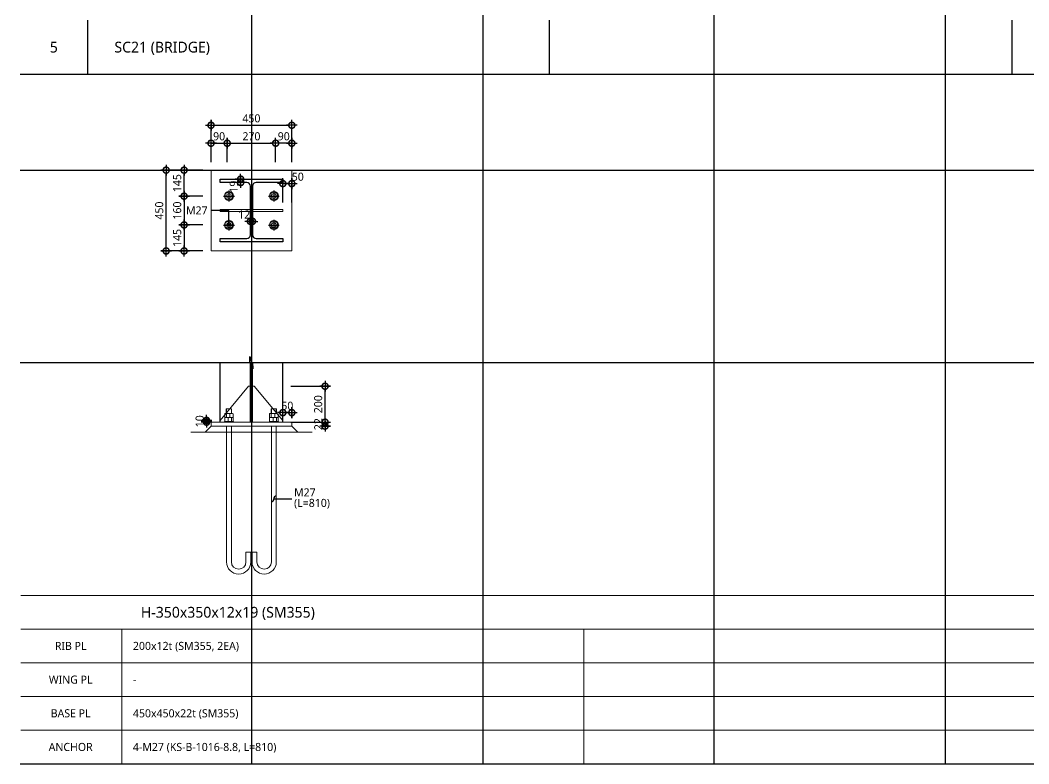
# Model space of a CAD drawing. Extents: x 697 to 24790, y 315 to 8595.
# Drawn here: x 13312 to 18931, y 315 to 4455 of the extents above; entities that cross this region are included whole.
import ezdxf
from ezdxf.enums import TextEntityAlignment as Align
from ezdxf.lldxf.tags import DXFTag

# ---------------------------------------------------------------- set-up
doc = ezdxf.new("R2010")
doc.units = 0
doc.header["$LTSCALE"] = 30
doc.layers.get('DEFPOINTS').update_dxf_attribs({"color": 137})
for name, color, linetype, lineweight in [('Anchor Bolt', 4, 'Continuous', 0), ('Anchor Bolt(Hidden)', 8, 'DASHED0', 0), ('BasePlate', 2, 'Continuous', 0), ('Concrete', 8, 'Continuous', 0), ('Pedestal', 7, 'Continuous', 0), ('Plate', 3, 'Continuous', 0), ('Table(Etc)', 8, 'Continuous', 0), ('Table(Sub)', 7, 'Continuous', 0)]:
    doc.layers.add(name, color=color, linetype=linetype, lineweight=lineweight)
for name, color, linetype in [('Anchor Bolt-Center', 16, 'DASHDOTDOT0'), ('DIM', 7, 'Continuous'), ('STEEL', 4, 'Continuous'), ('SYM', 6, 'Continuous'), ('SYM-LEAD', 6, 'Continuous'), ('TABLE', 7, 'Continuous'), ('TEXT', 3, 'Continuous')]:
    doc.layers.add(name, color=color, linetype=linetype)
doc.styles.add('S1', font='malgun.ttf')
doc.styles.add('스타일1', font='malgun.ttf')
tags = doc.linetypes.add('DASHDOTDOT0', pattern=[1, 0.3, -0.23, 0, -0.24, 0, -0.23]).pattern_tags.tags
tags[14:15] = [DXFTag(74, 4), DXFTag(75, 0), DXFTag(340, '0'), DXFTag(46, 0.0), DXFTag(50, 0.0), DXFTag(44, 0.0), DXFTag(45, 0.0)]
tags[12:13] = [DXFTag(74, 4), DXFTag(75, 0), DXFTag(340, '0'), DXFTag(46, 0.0), DXFTag(50, 0.0), DXFTag(44, 0.0), DXFTag(45, 0.0)]
tags[10:11] = [DXFTag(74, 4), DXFTag(75, 0), DXFTag(340, '0'), DXFTag(46, 0.0), DXFTag(50, 0.0), DXFTag(44, 0.0), DXFTag(45, 0.0)]
tags[8:9] = [DXFTag(74, 4), DXFTag(75, 0), DXFTag(340, '0'), DXFTag(46, 0.0), DXFTag(50, 0.0), DXFTag(44, 0.0), DXFTag(45, 0.0)]
tags[6:7] = [DXFTag(74, 4), DXFTag(75, 0), DXFTag(340, '0'), DXFTag(46, 0.0), DXFTag(50, 0.0), DXFTag(44, 0.0), DXFTag(45, 0.0)]
tags[4:5] = [DXFTag(74, 4), DXFTag(75, 0), DXFTag(340, '0'), DXFTag(46, 0.0), DXFTag(50, 0.0), DXFTag(44, 0.0), DXFTag(45, 0.0)]
tags = doc.linetypes.add('DASHED0', pattern=[1, 0.5, -0.5]).pattern_tags.tags
tags[6:7] = [DXFTag(74, 4), DXFTag(75, 0), DXFTag(340, '0'), DXFTag(46, 0.0), DXFTag(50, 0.0), DXFTag(44, 0.0), DXFTag(45, 0.0)]
tags[4:5] = [DXFTag(74, 4), DXFTag(75, 0), DXFTag(340, '0'), DXFTag(46, 0.0), DXFTag(50, 0.0), DXFTag(44, 0.0), DXFTag(45, 0.0)]
doc.dimstyles.new('CJA', dxfattribs={"dimscale": 200, "dimtxt": 3, "dimasz": 1, "dimexe": 2, "dimexo": 3, "dimgap": 1, "dimtad": 1, "dimdec": 0, "dimzin": 1, "dimdsep": 46, "dimlunit": 6, "dimtxsty": '스타일1', "dimblk": 'GAUN-DOT', "dimcen": -2, "dimdle": 2, "dimclrd": 256, "dimclre": 256, "dimclrt": 3, "dimadec": 0, "dimazin": 0, "dimtfac": 1, "dimtdec": 0, "dimtix": 1, "dimtmove": 2, "dimatfit": 3, "dimldrblk": 'DOTSMALL', "dimfxl": 1, "dimtolj": 1, "dimtzin": 1, "dimarcsym": 0})

# ---------------------------------------------------------------- blocks, each defined once
blk = doc.blocks.new('ANCHOR_BOLT-PLAN-M27')
at = {"color": 7, "true_color": 0xffffff}
for p, q in [((-23.3, -4.1), (-20.5, 3.6)), ((-15.2, 18.1), (-16.7, 14)), ((-15.2, 18.1), (-7.1, 19.5)), ((8.1, 22.2), (3.8, 21.5)), ((8.1, 22.2), (13.4, 15.9)), ((23.3, 4.1), (20.5, 7.5)), ((23.3, 4.1), (20.5, -3.6)), ((-23.3, -4.1), (-20.5, -7.5)), ((-8.1, -22.2), (-13.4, -15.9)), ((-8.1, -22.2), (-3.8, -21.5)), ((15.2, -18.1), (7.1, -19.5)), ((15.2, -18.1), (16.7, -14))]:
    blk.add_line(p, q, dxfattribs=at)
blk.add_lwpolyline([(0, 23.6), (-20.5, 11.8), (-20.5, -11.8), (0, -23.6), (20.5, -11.8), (20.5, 11.8), (0, 23.6)])
at = {"color": 8, "true_color": 0x808080}
blk.add_circle((0, 0), 25, dxfattribs=at)
blk.add_circle((0, 0), 13.5)
at = {"layer": 'Anchor Bolt-Center'}
for p, q in [((-30, 0), (30, 0)), ((0, 30), (0, -30))]:
    blk.add_line(p, q, dxfattribs=at)
blk = doc.blocks.new('Arrow_Circle')
blk.add_circle((0, 0), 1)
blk = doc.blocks.new('ANCHOR_BOLT-SECT-M27')
for p, q in [((-14.85, 73.65), (-13.5, 75)), ((-14.85, 48), (-14.85, 73.65)), ((-14.85, 73.65), (14.85, 73.65)), ((-13.5, 75), (13.5, 75)), ((-13.5, 48), (-13.5, 75)), ((13.5, 75), (14.85, 73.65)), ((13.5, 48), (13.5, 75)), ((14.85, 73.65), (14.85, 48)), ((-25, 0), (-25, 4)), ((-25, 4), (25, 4)), ((25, 0), (-25, 0)), ((-23.65, 26), (-23.65, 45.8)), ((-23.65, 26), (23.65, 26)), ((-23.65, 4), (-23.65, 23.8)), ((-23.65, 4), (23.65, 4)), ((-18.92, 48), (14.19, 48)), ((-14.19, 26), (-14.19, 45.8)), ((-14.19, 26), (18.92, 26)), ((-4.73, 4), (-4.73, 23.8)), ((4.73, 26), (4.73, 45.8)), ((14.19, 4), (14.19, 23.8)), ((23.65, 26), (23.65, 45.8)), ((23.65, 4), (23.65, 23.8)), ((25, 4), (25, 0))]:
    blk.add_line(p, q)
for centre, radius, start, end in [((-18.92, 41.815), 6.185, 40.112189, 139.887811), ((-14.19, 4.561), 21.439, 63.816214, 116.183786), ((-4.73, 26.561), 21.439, 63.816214, 116.183786), ((4.73, 4.561), 21.439, 63.816214, 116.183786), ((14.19, 26.561), 21.439, 63.816214, 116.183786), ((18.92, 19.815), 6.185, 40.112189, 139.887811)]:
    blk.add_arc(centre, radius, start, end)
blk = doc.blocks.new('ANCHOR_BOLT-HOOK-M27')
for p, q in [((94.5, 0), (94.5, 54)), ((94.5, 54), (121.5, 54)), ((121.5, 54), (121.5, 0))]:
    blk.add_line(p, q)
for radius in [67.5, 40.5]:
    blk.add_arc((54, 0), radius, 180, 0)
blk = doc.blocks.new('Arrow_Tilde')
for centre, start, end in [((-0.25, 0.1875), 216.869898, 323.130102), ((0.25, -0.1875), 36.869898, 143.130102)]:
    blk.add_arc(centre, 0.3125, start, end)
blk = doc.blocks.new('GAUN-DOT')
at = {"linetype": 'ByBlock'}
for p, q in [((2, 0), (-2, 0)), ((0, -2), (0, 2))]:
    blk.add_line(p, q, dxfattribs=at)
at = {"const_width": 2.25}
blk.add_lwpolyline([(0, 0.28125, 1), (0, -0.28125, 1)], format="xyb", close=True, dxfattribs=at)
blk = doc.blocks.new('*D120')
at = {"layer": 'DEFPOINTS', "color": 0, "transparency": 16777216}
for p in [(14825.6, 3545.1), (14775.6, 3395.1), (14825.6, 3395.1)]:
    blk.add_point(p, dxfattribs=at)
at = {"layer": 'DIM', "lineweight": -2, "transparency": 16777216}
for p, q in [((14760.6, 3545.1), (14745.6, 3545.1)), ((14775.6, 3440.1), (14775.6, 3575.1)), ((14775.6, 3545.1), (14825.6, 3545.1)), ((14825.6, 3440.1), (14825.6, 3575.1)), ((14840.6, 3545.1), (14855.6, 3545.1))]:
    blk.add_line(p, q, dxfattribs=at)
at = {"layer": 'DIM', "lineweight": -2, "transparency": 16777216, "xscale": 15, "yscale": 15, "zscale": 15}
blk.add_blockref('GAUN-DOT', (14775.6, 3545.1), dxfattribs=at)
at = {"layer": 'DIM', "lineweight": -2, "transparency": 16777216, "xscale": 15, "yscale": 15, "zscale": 15, "rotation": 180}
blk.add_blockref('GAUN-DOT', (14825.6, 3545.1), dxfattribs=at)
at = {"layer": 'DIM', "color": 3, "transparency": 16777216, "insert": (14858.9, 3583.3), "char_height": 45, "attachment_point": 5, "style": '스타일1'}
blk.add_mtext('\\A1;50', dxfattribs=at)
blk = doc.blocks.new('_DotSmall')
at = {"color": 0, "linetype": 'ByBlock', "const_width": 0.5}
blk.add_lwpolyline([(-0.0625, 0, 1), (0.0625, 0, 1)], format="xyb", close=True, dxfattribs=at)
blk = doc.blocks.new('*D121')
at = {"layer": 'DEFPOINTS', "color": 0, "transparency": 16777216}
for p in [(14735.6, 3770.1), (14465.6, 3620.1), (14735.6, 3620.1)]:
    blk.add_point(p, dxfattribs=at)
at = {"layer": 'DIM', "lineweight": -2, "transparency": 16777216}
for p, q in [((14465.6, 3665.1), (14465.6, 3800.1)), ((14480.6, 3770.1), (14720.6, 3770.1)), ((14735.6, 3665.1), (14735.6, 3800.1))]:
    blk.add_line(p, q, dxfattribs=at)
at = {"layer": 'DIM', "lineweight": -2, "transparency": 16777216, "xscale": 15, "yscale": 15, "zscale": 15, "rotation": 180}
blk.add_blockref('GAUN-DOT', (14465.6, 3770.1), dxfattribs=at)
at = {"layer": 'DIM', "lineweight": -2, "transparency": 16777216, "xscale": 15, "yscale": 15, "zscale": 15}
blk.add_blockref('GAUN-DOT', (14735.6, 3770.1), dxfattribs=at)
at = {"layer": 'DIM', "color": 3, "transparency": 16777216, "insert": (14600.6, 3808.3), "char_height": 45, "attachment_point": 5, "style": '스타일1'}
blk.add_mtext('\\A1;270', dxfattribs=at)
blk = doc.blocks.new('*D122')
at = {"layer": 'DEFPOINTS', "color": 0, "transparency": 16777216}
for p in [(14825.6, 3870.1), (14375.6, 3620.1), (14825.6, 3620.1)]:
    blk.add_point(p, dxfattribs=at)
at = {"layer": 'DIM', "lineweight": -2, "transparency": 16777216}
for p, q in [((14375.6, 3665.1), (14375.6, 3900.1)), ((14825.6, 3665.1), (14825.6, 3900.1)), ((14390.6, 3870.1), (14810.6, 3870.1))]:
    blk.add_line(p, q, dxfattribs=at)
at = {"layer": 'DIM', "lineweight": -2, "transparency": 16777216, "xscale": 15, "yscale": 15, "zscale": 15, "rotation": 180}
blk.add_blockref('GAUN-DOT', (14375.6, 3870.1), dxfattribs=at)
at = {"layer": 'DIM', "lineweight": -2, "transparency": 16777216, "xscale": 15, "yscale": 15, "zscale": 15}
blk.add_blockref('GAUN-DOT', (14825.6, 3870.1), dxfattribs=at)
at = {"layer": 'DIM', "color": 3, "transparency": 16777216, "insert": (14600.6, 3908.3), "char_height": 45, "attachment_point": 5, "style": '스타일1'}
blk.add_mtext('\\A1;450', dxfattribs=at)
blk = doc.blocks.new('*D123')
at = {"layer": 'DEFPOINTS', "color": 0, "transparency": 16777216}
for p in [(14225.6, 3620.1), (14375.6, 3620.1), (14375.6, 3475.1)]:
    blk.add_point(p, dxfattribs=at)
at = {"layer": 'DIM', "lineweight": -2, "transparency": 16777216}
for p, q in [((14330.6, 3620.1), (14195.6, 3620.1)), ((14225.6, 3490.1), (14225.6, 3605.1)), ((14330.6, 3475.1), (14195.6, 3475.1))]:
    blk.add_line(p, q, dxfattribs=at)
at = {"layer": 'DIM', "lineweight": -2, "transparency": 16777216, "xscale": 15, "yscale": 15, "zscale": 15}
for p, rotation in [((14225.6, 3620.1), 90), ((14225.6, 3475.1), 270)]:
    blk.add_blockref('GAUN-DOT', p, dxfattribs=dict(at, rotation=rotation))
at = {"layer": 'DIM', "color": 3, "transparency": 16777216, "insert": (14187.3, 3547.6), "char_height": 45, "attachment_point": 5, "rotation": 90, "style": '스타일1'}
blk.add_mtext('\\A1;145', dxfattribs=at)
blk = doc.blocks.new('*D124')
at = {"layer": 'DEFPOINTS', "color": 0, "transparency": 16777216}
for p in [(14125.6, 3620.1), (14375.6, 3620.1), (14375.6, 3170.1)]:
    blk.add_point(p, dxfattribs=at)
at = {"layer": 'DIM', "lineweight": -2, "transparency": 16777216}
for p, q in [((14330.6, 3620.1), (14095.6, 3620.1)), ((14125.6, 3185.1), (14125.6, 3605.1)), ((14330.6, 3170.1), (14095.6, 3170.1))]:
    blk.add_line(p, q, dxfattribs=at)
at = {"layer": 'DIM', "lineweight": -2, "transparency": 16777216, "xscale": 15, "yscale": 15, "zscale": 15}
for p, rotation in [((14125.6, 3620.1), 90), ((14125.6, 3170.1), 270)]:
    blk.add_blockref('GAUN-DOT', p, dxfattribs=dict(at, rotation=rotation))
at = {"layer": 'DIM', "color": 3, "transparency": 16777216, "insert": (14087.4, 3395.1), "char_height": 45, "attachment_point": 5, "rotation": 90, "style": '스타일1'}
blk.add_mtext('\\A1;450', dxfattribs=at)
blk = doc.blocks.new('*D125')
at = {"layer": 'DEFPOINTS', "color": 0, "transparency": 16777216}
for p in [(14594.6, 3395.1), (14606.6, 3395.1), (14606.6, 3335.1)]:
    blk.add_point(p, dxfattribs=at)
at = {"layer": 'DIM', "lineweight": -2, "transparency": 16777216}
for p, q in [((14579.6, 3335.1), (14564.6, 3335.1)), ((14594.6, 3350.1), (14594.6, 3305.1)), ((14594.6, 3335.1), (14606.6, 3335.1)), ((14606.6, 3350.1), (14606.6, 3305.1)), ((14621.6, 3335.1), (14636.6, 3335.1))]:
    blk.add_line(p, q, dxfattribs=at)
at = {"layer": 'DIM', "lineweight": -2, "transparency": 16777216, "xscale": 15, "yscale": 15, "zscale": 15}
blk.add_blockref('GAUN-DOT', (14594.6, 3335.1), dxfattribs=at)
at = {"layer": 'DIM', "lineweight": -2, "transparency": 16777216, "xscale": 15, "yscale": 15, "zscale": 15, "rotation": 180}
blk.add_blockref('GAUN-DOT', (14606.6, 3335.1), dxfattribs=at)
at = {"layer": 'DIM', "color": 3, "transparency": 16777216, "insert": (14560.5, 3373.1), "char_height": 45, "attachment_point": 5, "style": '스타일1'}
blk.add_mtext('\\A1;12', dxfattribs=at)
blk = doc.blocks.new('*D126')
at = {"layer": 'DEFPOINTS', "color": 0, "transparency": 16777216}
for p in [(14540.6, 3551.1), (14600.6, 3570.1), (14600.6, 3551.1)]:
    blk.add_point(p, dxfattribs=at)
at = {"layer": 'DIM', "lineweight": -2, "transparency": 16777216}
for p, q in [((14540.6, 3585.1), (14540.6, 3600.1)), ((14555.6, 3570.1), (14510.6, 3570.1)), ((14555.6, 3551.1), (14510.6, 3551.1)), ((14540.6, 3570.1), (14540.6, 3551.1)), ((14540.6, 3536.1), (14540.6, 3521.1))]:
    blk.add_line(p, q, dxfattribs=at)
at = {"layer": 'DIM', "lineweight": -2, "transparency": 16777216, "xscale": 15, "yscale": 15, "zscale": 15}
for p, rotation in [((14540.6, 3570.1), 270), ((14540.6, 3551.1), 90)]:
    blk.add_blockref('GAUN-DOT', p, dxfattribs=dict(at, rotation=rotation))
at = {"layer": 'DIM', "color": 3, "transparency": 16777216, "insert": (14502.3, 3528.3), "char_height": 45, "attachment_point": 5, "rotation": 90, "style": '스타일1'}
blk.add_mtext('\\A1;19', dxfattribs=at)
blk = doc.blocks.new('*D127')
at = {"layer": 'DEFPOINTS', "color": 0, "transparency": 16777216}
for p in [(14775.6, 2417), (15010.8, 2417), (14775.6, 2217)]:
    blk.add_point(p, dxfattribs=at)
at = {"layer": 'DIM', "lineweight": -2, "transparency": 16777216}
for p, q in [((14820.6, 2417), (15040.8, 2417)), ((15010.8, 2232), (15010.8, 2402)), ((14820.6, 2217), (15040.8, 2217))]:
    blk.add_line(p, q, dxfattribs=at)
at = {"layer": 'DIM', "lineweight": -2, "transparency": 16777216, "xscale": 15, "yscale": 15, "zscale": 15}
for p, rotation in [((15010.8, 2417), 90), ((15010.8, 2217), 270)]:
    blk.add_blockref('GAUN-DOT', p, dxfattribs=dict(at, rotation=rotation))
at = {"layer": 'DIM', "color": 3, "transparency": 16777216, "insert": (14972.5, 2317), "char_height": 45, "attachment_point": 5, "rotation": 90, "style": '스타일1'}
blk.add_mtext('\\A1;200', dxfattribs=at)
blk = doc.blocks.new('*D128')
at = {"layer": 'DEFPOINTS', "color": 0, "transparency": 16777216}
for p in [(14350.6, 2227), (14425.6, 2227), (14425.6, 2217)]:
    blk.add_point(p, dxfattribs=at)
at = {"layer": 'DIM', "lineweight": -2, "transparency": 16777216}
for p, q in [((14350.6, 2242), (14350.6, 2257)), ((14380.6, 2227), (14320.6, 2227)), ((14380.6, 2217), (14320.6, 2217)), ((14350.6, 2217), (14350.6, 2227)), ((14350.6, 2202), (14350.6, 2187))]:
    blk.add_line(p, q, dxfattribs=at)
at = {"layer": 'DIM', "lineweight": -2, "transparency": 16777216, "xscale": 15, "yscale": 15, "zscale": 15}
for p, rotation in [((14350.6, 2227), 270), ((14350.6, 2217), 90)]:
    blk.add_blockref('GAUN-DOT', p, dxfattribs=dict(at, rotation=rotation))
at = {"layer": 'DIM', "color": 3, "transparency": 16777216, "insert": (14312.3, 2222), "char_height": 45, "attachment_point": 5, "rotation": 90, "style": '스타일1'}
blk.add_mtext('\\A1;10', dxfattribs=at)
blk = doc.blocks.new('*D129')
at = {"layer": 'DEFPOINTS', "color": 0, "transparency": 16777216}
for p in [(14825.6, 2270), (14775.6, 2195), (14825.6, 2195)]:
    blk.add_point(p, dxfattribs=at)
at = {"layer": 'DIM', "lineweight": -2, "transparency": 16777216}
for p, q in [((14760.6, 2270), (14745.6, 2270)), ((14775.6, 2240), (14775.6, 2300)), ((14775.6, 2270), (14825.6, 2270)), ((14825.6, 2240), (14825.6, 2300)), ((14840.6, 2270), (14855.6, 2270))]:
    blk.add_line(p, q, dxfattribs=at)
at = {"layer": 'DIM', "lineweight": -2, "transparency": 16777216, "xscale": 15, "yscale": 15, "zscale": 15}
blk.add_blockref('GAUN-DOT', (14775.6, 2270), dxfattribs=at)
at = {"layer": 'DIM', "lineweight": -2, "transparency": 16777216, "xscale": 15, "yscale": 15, "zscale": 15, "rotation": 180}
blk.add_blockref('GAUN-DOT', (14825.6, 2270), dxfattribs=at)
at = {"layer": 'DIM', "color": 3, "transparency": 16777216, "insert": (14800.6, 2308.2), "char_height": 45, "attachment_point": 5, "style": '스타일1'}
blk.add_mtext('\\A1;50', dxfattribs=at)
blk = doc.blocks.new('*D130')
at = {"layer": 'DEFPOINTS', "color": 0, "transparency": 16777216}
for p in [(14950.8, 2217), (14950.8, 2195), (15010.8, 2217)]:
    blk.add_point(p, dxfattribs=at)
at = {"layer": 'DIM', "lineweight": -2, "transparency": 16777216}
for p, q in [((14995.8, 2217), (15040.8, 2217)), ((14995.8, 2195), (15040.8, 2195)), ((15010.8, 2232), (15010.8, 2247)), ((15010.8, 2195), (15010.8, 2217)), ((15010.8, 2180), (15010.8, 2165))]:
    blk.add_line(p, q, dxfattribs=at)
at = {"layer": 'DIM', "lineweight": -2, "transparency": 16777216, "xscale": 15, "yscale": 15, "zscale": 15}
for p, rotation in [((15010.8, 2217), 270), ((15010.8, 2195), 90)]:
    blk.add_blockref('GAUN-DOT', p, dxfattribs=dict(at, rotation=rotation))
at = {"layer": 'DIM', "color": 3, "transparency": 16777216, "insert": (14972.9, 2206), "char_height": 45, "attachment_point": 5, "rotation": 90, "style": '스타일1'}
blk.add_mtext('\\A1;22', dxfattribs=at)
blk = doc.blocks.new('*D219')
at = {"layer": 'DEFPOINTS', "color": 0, "transparency": 16777216}
for p in [(14735.6, 3770.1), (14735.6, 3620.1), (14825.6, 3620.1)]:
    blk.add_point(p, dxfattribs=at)
at = {"layer": 'DIM', "lineweight": -2, "transparency": 16777216}
for p, q in [((14720.6, 3770.1), (14705.6, 3770.1)), ((14735.6, 3665.1), (14735.6, 3800.1)), ((14825.6, 3770.1), (14735.6, 3770.1)), ((14825.6, 3665.1), (14825.6, 3800.1)), ((14840.6, 3770.1), (14855.6, 3770.1))]:
    blk.add_line(p, q, dxfattribs=at)
at = {"layer": 'DIM', "lineweight": -2, "transparency": 16777216, "xscale": 15, "yscale": 15, "zscale": 15}
blk.add_blockref('GAUN-DOT', (14735.6, 3770.1), dxfattribs=at)
at = {"layer": 'DIM', "lineweight": -2, "transparency": 16777216, "xscale": 15, "yscale": 15, "zscale": 15, "rotation": 180}
blk.add_blockref('GAUN-DOT', (14825.6, 3770.1), dxfattribs=at)
at = {"layer": 'DIM', "color": 3, "transparency": 16777216, "insert": (14780.6, 3808.3), "char_height": 45, "attachment_point": 5, "style": '스타일1'}
blk.add_mtext('\\A1;90', dxfattribs=at)
blk = doc.blocks.new('*D220')
at = {"layer": 'DEFPOINTS', "color": 0, "transparency": 16777216}
for p in [(14465.6, 3770.1), (14375.6, 3620.1), (14465.6, 3620.1)]:
    blk.add_point(p, dxfattribs=at)
at = {"layer": 'DIM', "lineweight": -2, "transparency": 16777216}
for p, q in [((14360.6, 3770.1), (14345.6, 3770.1)), ((14375.6, 3665.1), (14375.6, 3800.1)), ((14375.6, 3770.1), (14465.6, 3770.1)), ((14465.6, 3665.1), (14465.6, 3800.1)), ((14480.6, 3770.1), (14495.6, 3770.1))]:
    blk.add_line(p, q, dxfattribs=at)
at = {"layer": 'DIM', "lineweight": -2, "transparency": 16777216, "xscale": 15, "yscale": 15, "zscale": 15}
blk.add_blockref('GAUN-DOT', (14375.6, 3770.1), dxfattribs=at)
at = {"layer": 'DIM', "lineweight": -2, "transparency": 16777216, "xscale": 15, "yscale": 15, "zscale": 15, "rotation": 180}
blk.add_blockref('GAUN-DOT', (14465.6, 3770.1), dxfattribs=at)
at = {"layer": 'DIM', "color": 3, "transparency": 16777216, "insert": (14420.6, 3808.3), "char_height": 45, "attachment_point": 5, "style": '스타일1'}
blk.add_mtext('\\A1;90', dxfattribs=at)
blk = doc.blocks.new('*D221')
at = {"layer": 'DEFPOINTS', "color": 0, "transparency": 16777216}
for p in [(14375.6, 3475.1), (14225.6, 3315.1), (14375.6, 3315.1)]:
    blk.add_point(p, dxfattribs=at)
at = {"layer": 'DIM', "lineweight": -2, "transparency": 16777216}
for p, q in [((14330.6, 3475.1), (14195.6, 3475.1)), ((14225.6, 3460.1), (14225.6, 3330.1)), ((14330.6, 3315.1), (14195.6, 3315.1))]:
    blk.add_line(p, q, dxfattribs=at)
at = {"layer": 'DIM', "lineweight": -2, "transparency": 16777216, "xscale": 15, "yscale": 15, "zscale": 15}
for p, rotation in [((14225.6, 3475.1), 90), ((14225.6, 3315.1), 270)]:
    blk.add_blockref('GAUN-DOT', p, dxfattribs=dict(at, rotation=rotation))
at = {"layer": 'DIM', "color": 3, "transparency": 16777216, "insert": (14187.3, 3395.1), "char_height": 45, "attachment_point": 5, "rotation": 90, "style": '스타일1'}
blk.add_mtext('\\A1;160', dxfattribs=at)
blk = doc.blocks.new('*D222')
at = {"layer": 'DEFPOINTS', "color": 0, "transparency": 16777216}
for p in [(14375.6, 3315.1), (14225.6, 3170.1), (14375.6, 3170.1)]:
    blk.add_point(p, dxfattribs=at)
at = {"layer": 'DIM', "lineweight": -2, "transparency": 16777216}
for p, q in [((14330.6, 3315.1), (14195.6, 3315.1)), ((14225.6, 3300.1), (14225.6, 3185.1)), ((14330.6, 3170.1), (14195.6, 3170.1))]:
    blk.add_line(p, q, dxfattribs=at)
at = {"layer": 'DIM', "lineweight": -2, "transparency": 16777216, "xscale": 15, "yscale": 15, "zscale": 15}
for p, rotation in [((14225.6, 3315.1), 90), ((14225.6, 3170.1), 270)]:
    blk.add_blockref('GAUN-DOT', p, dxfattribs=dict(at, rotation=rotation))
at = {"layer": 'DIM', "color": 3, "transparency": 16777216, "insert": (14187.3, 3242.6), "char_height": 45, "attachment_point": 5, "rotation": 90, "style": '스타일1'}
blk.add_mtext('\\A1;145', dxfattribs=at)

msp = doc.modelspace()

# ---------------------------------------------------------------- linework, layer by layer
at = {"layer": 'Anchor Bolt(Hidden)'}
for p, q in [((14462.1, 2195), (14462.1, 1439)), ((14489.1, 2195), (14489.1, 1439)), ((14712.1, 2195), (14712.1, 1439)), ((14739.1, 2195), (14739.1, 1439))]:
    msp.add_line(p, q, dxfattribs=at)
at = {"layer": 'BasePlate'}
for points in [[(14375.6, 3620.1), (14375.6, 3170.1), (14825.6, 3170.1), (14825.6, 3620.1), (14375.6, 3620.1)], [(14375.6, 2217), (14375.6, 2195), (14825.6, 2195), (14825.6, 2217), (14375.6, 2217)]]:
    msp.add_lwpolyline(points, dxfattribs=at)
at = {"layer": 'Concrete'}
msp.add_lwpolyline([(14858.6, 2162), (14342.6, 2162), (14375.6, 2195), (14825.6, 2195), (14858.6, 2162)], dxfattribs=at)
at = {"layer": 'DEFPOINTS'}
for p, q in [((14600.6, 8595), (14600.6, 315)), ((17176.9, 8595), (17176.9, 315)), ((13312.5, 3620.1), (23777.7, 3620.1)), ((13312.5, 2549.2), (23777.7, 2549.2))]:
    msp.add_line(p, q, dxfattribs=at)
at = {"layer": 'DIM', "color": 3}
msp.add_line((13312.5, 315), (23617.5, 315), dxfattribs=at)
at = {"layer": 'Pedestal'}
msp.add_line((14263.1, 2162), (14938.1, 2162), dxfattribs=at)
at = {"layer": 'Plate'}
for points in [[(14594.6, 3401.1), (14594.6, 3389.1), (14425.6, 3389.1), (14425.6, 3401.1), (14594.6, 3401.1)], [(14606.6, 3389.1), (14606.6, 3401.1), (14775.6, 3401.1), (14775.6, 3389.1), (14606.6, 3389.1)], [(14425.6, 2217), (14594.6, 2217), (14594.6, 2417), (14584.6, 2417), (14425.6, 2227), (14425.6, 2217)], [(14775.6, 2217), (14606.6, 2217), (14606.6, 2417), (14616.6, 2417), (14775.6, 2227), (14775.6, 2217)]]:
    msp.add_lwpolyline(points, dxfattribs=at)
at = {"layer": 'STEEL'}
for p, q in [((14425.6, 2217), (14425.6, 2549.2)), ((14775.6, 2217), (14775.6, 2549.2))]:
    msp.add_line(p, q, dxfattribs=at)
at = {"layer": 'STEEL', "linetype": 'DASHED0'}
for p, q in [((14594.6, 2217), (14594.6, 2549.2)), ((14606.6, 2217), (14606.6, 2549.2))]:
    msp.add_line(p, q, dxfattribs=at)
at = {"layer": 'STEEL'}
msp.add_lwpolyline([(14425.6, 3551.1), (14425.6, 3570.1), (14775.6, 3570.1), (14775.6, 3551.1), (14626.6, 3551.1, 0.414214), (14606.6, 3531.1), (14606.6, 3259.1, 0.414214), (14626.6, 3239.1), (14775.6, 3239.1), (14775.6, 3220.1), (14425.6, 3220.1), (14425.6, 3239.1), (14574.6, 3239.1, 0.414214), (14594.6, 3259.1), (14594.6, 3531.1, 0.414214), (14574.6, 3551.1), (14425.6, 3551.1)], format="xyb", dxfattribs=at)
at = {"layer": 'SYM'}
msp.add_lwpolyline([(14365.5, 2549.1), (14592.4, 2548.9), (14591.8, 2582.3), (14609.5, 2516), (14608.9, 2548.9), (14837.3, 2549.1)], dxfattribs=at)
at = {"layer": 'SYM-LEAD', "color": 6}
msp.add_line((14725.6, 1790), (14825.6, 1790), dxfattribs=at)
msp.add_lwpolyline([(14475.6, 3320.9), (14475.6, 3395.9), (14375.6, 3395.9)], dxfattribs=at)
at = {"layer": 'TABLE', "color": 3}
for p, q in [((15888.8, 8595), (15888.8, 315)), ((18465, 8595), (18465, 315))]:
    msp.add_line(p, q, dxfattribs=at)
at = {"layer": 'TABLE', "color": 4}
for p, q in [((13687.5, 4455), (13687.5, 4155)), ((16259.6, 4455), (16259.6, 4155)), ((18835.8, 4455), (18835.8, 4155)), ((13312.5, 4155), (23617.5, 4155))]:
    msp.add_line(p, q, dxfattribs=at)
at = {"layer": 'Table(Etc)'}
for p, q in [((13316.9, 877.5), (23617.5, 877.5)), ((13316.9, 690), (23617.5, 690)), ((13316.9, 502.5), (23617.5, 502.5))]:
    msp.add_line(p, q, dxfattribs=at)
at = {"layer": 'Table(Sub)'}
for p, q in [((13316.9, 1252.5), (23617.5, 1252.5)), ((13316.9, 1065), (23617.5, 1065)), ((13879.4, 1065), (13879.4, 315)), ((16451.3, 1065), (16451.3, 315))]:
    msp.add_line(p, q, dxfattribs=at)

# ---------------------------------------------------------------- block references
at = {"layer": 'Anchor Bolt'}
for name, p in [('ANCHOR_BOLT-PLAN-M27', (14475.6, 3476.1)), ('ANCHOR_BOLT-PLAN-M27', (14725.6, 3476.1)), ('ANCHOR_BOLT-PLAN-M27', (14475.6, 3314.1)), ('ANCHOR_BOLT-PLAN-M27', (14725.6, 3314.1)), ('ANCHOR_BOLT-SECT-M27', (14475.6, 2217)), ('ANCHOR_BOLT-SECT-M27', (14725.6, 2217))]:
    msp.add_blockref(name, p, dxfattribs=at)
at = {"layer": 'Anchor Bolt(Hidden)'}
msp.add_blockref('ANCHOR_BOLT-HOOK-M27', (14475.6, 1439), dxfattribs=at)
at = {"layer": 'Anchor Bolt(Hidden)', "xscale": -1}
msp.add_blockref('ANCHOR_BOLT-HOOK-M27', (14725.6, 1439), dxfattribs=at)
at = {"layer": 'SYM-LEAD', "color": 6, "xscale": 42.5, "yscale": 42.5, "rotation": 45}
msp.add_blockref('Arrow_Tilde', (14725.6, 1790), dxfattribs=at)
at = {"layer": 'TEXT', "xscale": 6.75, "yscale": 6.75}
msp.add_blockref('Arrow_Circle', (14475.6, 3314.1), dxfattribs=at)

# ---------------------------------------------------------------- texts
at = {"layer": 'TEXT', "color": 6, "linetype": 'ByBlock', "style": '스타일1'}
msp.add_text('5', height=60, dxfattribs=at).set_placement((13500, 4305), align=Align.MIDDLE_CENTER)
at = {"layer": 'TEXT', "linetype": 'ByBlock', "style": '스타일1'}
for s, height, p in [('SC21 (BRIDGE)', 60, (13837.5, 4305)), ('200x12t (SM355, 2EA)', 45, (13940.6, 971.3)), ('-', 45, (13940.6, 783.8)), ('450x450x22t (SM355)', 45, (13940.6, 596.3)), ('4-M27 (KS-B-1016-8.8, L=810)', 45, (13940.6, 408.8))]:
    msp.add_text(s, height=height, dxfattribs=at).set_placement(p, align=Align.MIDDLE_LEFT)
at = {"layer": 'TEXT', "color": 3, "style": 'S1'}
msp.add_text('M27', height=45, dxfattribs=at).set_placement((14236.2, 3395.9), align=Align.MIDDLE_LEFT)
msp.add_text('M27', height=45, dxfattribs=at).set_placement((14838.1, 1790), align=Align.BOTTOM_LEFT)
msp.add_text('(L=810)', height=45, dxfattribs=at).set_placement((14838.1, 1790), align=Align.TOP_LEFT)
at = {"layer": 'TEXT', "linetype": 'ByBlock', "style": '스타일1'}
for s, height, p in [('H-350x350x12x19 (SM355)', 60, (14469.4, 1158.8)), ('RIB PL', 45, (13593.7, 971.3)), ('WING PL', 45, (13593.7, 783.8)), ('BASE PL', 45, (13593.7, 596.3)), ('ANCHOR', 45, (13593.7, 408.8))]:
    msp.add_text(s, height=height, dxfattribs=at).set_placement(p, align=Align.MIDDLE_CENTER)

# ---------------------------------------------------------------- dimensions: what is measured, and where the dimension line sits
at = {"layer": 'DIM'}
for p1, p2, distance, picture, middle in [((14375.6, 3620.1), (14825.6, 3620.1), 250, '*D122', (14600.6, 3908.3)), ((14375.6, 3620.1), (14465.6, 3620.1), 150, '*D220', (14420.6, 3808.3)), ((14465.6, 3620.1), (14735.6, 3620.1), 150, '*D121', (14600.6, 3808.3)), ((14825.6, 3620.1), (14735.6, 3620.1), -150, '*D219', (14780.6, 3808.3)), ((14375.6, 3170.1), (14375.6, 3620.1), 250, '*D124', (14087.4, 3395.1)), ((14375.6, 3475.1), (14375.6, 3620.1), 150, '*D123', (14187.3, 3547.6)), ((14375.6, 3475.1), (14375.6, 3315.1), -150, '*D221', (14187.3, 3395.1)), ((14375.6, 3315.1), (14375.6, 3170.1), -150, '*D222', (14187.3, 3242.6)), ((14775.6, 2217), (14775.6, 2417), -235.1, '*D127', (14972.5, 2317)), ((14775.6, 2195), (14825.6, 2195), 75, '*D129', (14800.6, 2308.2)), ((14425.6, 2217), (14425.6, 2227), 75, '*D128', (14312.3, 2222)), ((14950.8, 2195), (14950.8, 2217), -60, '*D130', (14972.9, 2206))]:
    dim = msp.add_aligned_dim(p1=p1, p2=p2, distance=distance, dimstyle='CJA', override={"dimscale": 15}, dxfattribs=at)
    dim.commit()
    dim.dimension.update_dxf_attribs({"geometry": picture, "text_midpoint": middle})
for base, p1, p2, angle, picture, middle in [((14540.6, 3551.1), (14600.6, 3570.1), (14600.6, 3551.1), 270, '*D126', (14502.3, 3528.3)), ((14825.6, 3545.1), (14775.6, 3395.1), (14825.6, 3395.1), 0, '*D120', (14858.9, 3583.3)), ((14606.6, 3335.1), (14594.6, 3395.1), (14606.6, 3395.1), 0, '*D125', (14560.5, 3373.1))]:
    dim = msp.add_linear_dim(base=base, p1=p1, p2=p2, angle=angle, dimstyle='CJA', override={"dimscale": 15}, dxfattribs=at)
    dim.commit()
    dim.dimension.update_dxf_attribs({"geometry": picture, "text_midpoint": middle, "dimtype": 161})

doc.saveas('drawing.dxf')
